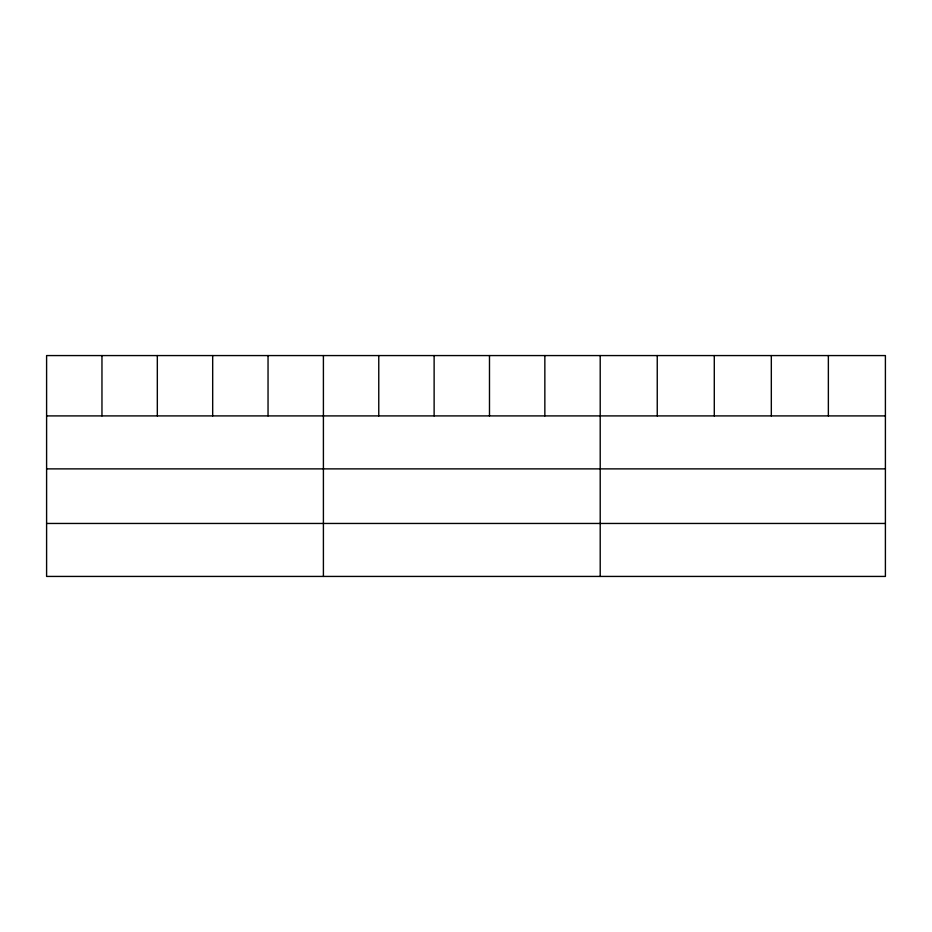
<?xml version="1.0" encoding="UTF-8"?>
<svg xmlns="http://www.w3.org/2000/svg" width="932" height="932" viewBox="0 0 932 932"><rect width="100%" height="100%" fill="white"/><g stroke="black" fill="none" stroke-linecap="round" stroke-linejoin="round"><path stroke-width="1.4" d="M885.4 468.878L885.4 355.57L46.6 355.57L46.6 576.43L885.4 576.43L885.4 468.878L46.6 468.878M46.6 415.905L885.4 415.905M46.6 523.458L885.4 523.458M828.362 355.57L828.362 415.905M771.323 355.57L771.323 415.905M714.285 355.57L714.285 415.905M657.246 355.57L657.246 415.905M600.208 355.57L600.208 576.43M544.847 355.57L544.847 415.905M489.486 355.57L489.486 415.905M434.126 355.57L434.126 415.905M378.765 355.57L378.765 415.905M323.404 355.57L323.404 576.43M268.043 355.57L268.043 415.905M212.682 355.57L212.682 415.905M157.322 355.57L157.322 415.905M101.961 355.57L101.961 415.905"/></g></svg>
